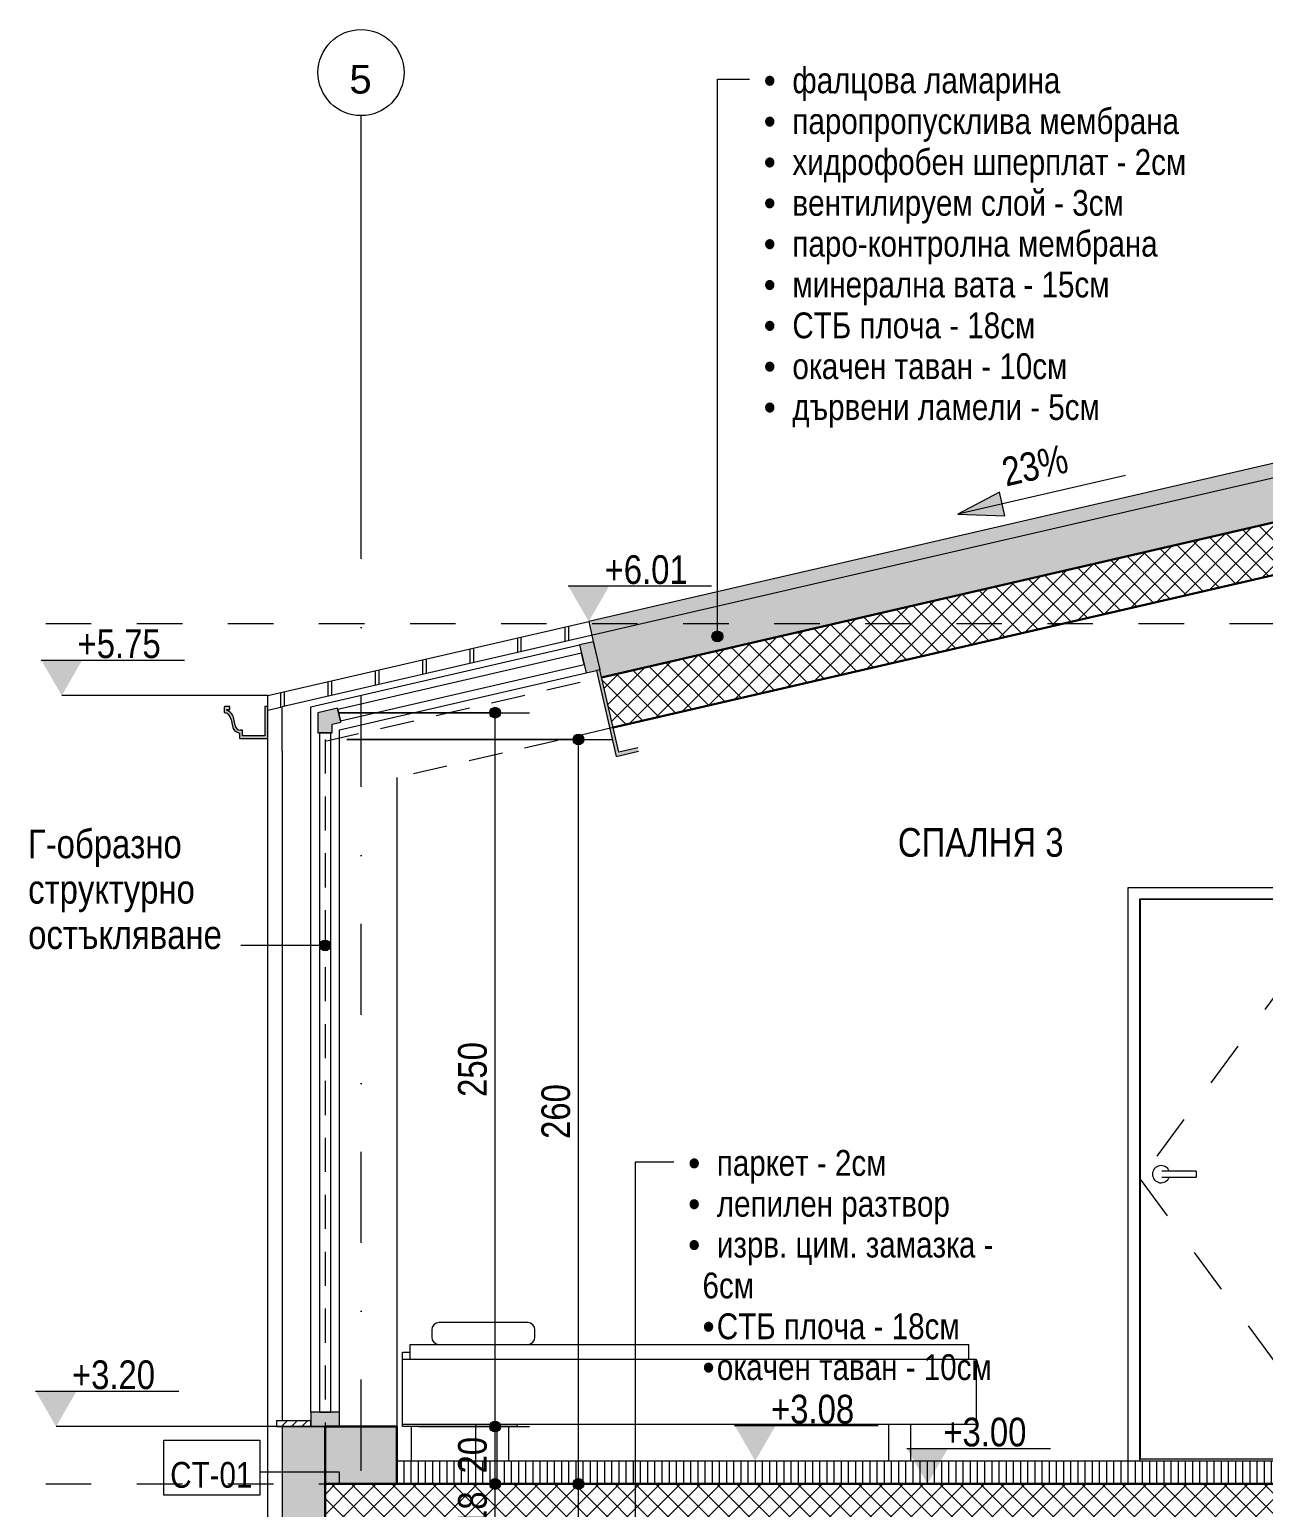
# Model space of a CAD drawing. Header units: centimetres. Extents: x -1987 to 51, y -192 to 807.
# Drawn here: x -1887 to -1457, y 292 to 807 of the extents above; entities that cross this region are included whole.
import ezdxf

# ---------------------------------------------------------------- set-up
doc = ezdxf.new("R2010")
doc.units = ezdxf.units.CM
for name, pattern in [('Dash', [31.75, 15.875, -15.875]), ('Dash dot', [79.375, 31.75, -23.8125, 0, -23.8125]), ('Overhead', [19.84375, 11.90625, -7.9375])]:
    doc.linetypes.add(name, pattern=pattern)
for name, color, linetype, lineweight in [('A-ANNO-DIMS', 7, 'Continuous', 9), ('A-ANNO-DIMS-50', 7, 'Continuous', 9), ('A-ANNO-NOTE', 7, 'Continuous', 9), ('A-AREA-IDEN', 7, 'Continuous', 9), ('A-DETL-GENF', 7, 'Continuous', 9), ('A-DOOR', 7, 'Continuous', 9), ('A-DOOR-FRAM', 7, 'Continuous', 15), ('A-FLOR-FNSH', 7, 'Continuous', 9), ('A-FLOR-LEVL', 7, 'Continuous', 9), ('A-FLOR-OVHD', 7, 'Overhead', 9), ('A-FLOR-PATT', 7, 'Continuous', 9), ('A-GLAZ-CURT', 7, 'Continuous', 9), ('A-GLAZ-CWMG', 7, 'Continuous', 9), ('A-ROOF', 7, 'Continuous', 9), ('A-ROOF-FNSH', 7, 'Continuous', 9), ('A-ROOF-OTLN', 7, 'Continuous', 9), ('A-ROOF-PATT', 7, 'Continuous', 9), ('A-WALL', 7, 'Continuous', 9), ('A-WALL-IDEN', 7, 'Continuous', 9), ('A-WALL-PATT', 7, 'Continuous', 9), ('G-ANNO-DIMS', 7, 'Continuous', 9), ('G-ANNO-TEXT', 7, 'Continuous', 9), ('I-FURN', 7, 'Continuous', 9), ('S-COLS', 7, 'Continuous', 9), ('S-GRID', 7, 'Continuous', 9), ('S-GRID-IDEN', 7, 'Continuous', 9)]:
    doc.layers.add(name, color=color, linetype=linetype, lineweight=lineweight)
doc.layers.add('A-DETL', color=7, linetype='Continuous', lineweight=9, true_color=0x008000)
doc.styles.add('Arial', font='arial.ttf', dxfattribs={"height": 10})
doc.styles.add('Arial Narrow', font='ARIALN.TTF', dxfattribs={"height": 10})
doc.styles.add('Arial Narrow_1', font='ARIALN.TTF', dxfattribs={"height": 10})
doc.styles.add('Arial Narrow_2', font='ARIALN.TTF', dxfattribs={"height": 10})
doc.styles.add('Arial Narrow_3', font='ARIALN.TTF', dxfattribs={"height": 9})
doc.dimstyles.new('TEC_DIM', dxfattribs={"dimscale": 30.48, "dimtxt": 10.23431, "dimasz": 0.492126, "dimexe": 0.393701, "dimexo": 0.246063, "dimgap": 0, "dimtad": 1, "dimdec": 0, "dimzin": 0, "dimdsep": 46, "dimtxsty": 'Arial Narrow', "dimblk1": 'DOTSMALL', "dimblk2": 'DOTSMALL', "dimsah": 1, "dimcen": 0.09, "dimazin": 0, "dimtfac": 1, "dimtdec": 4, "dimtix": 1, "dimtmove": 0, "dimatfit": 3, "dimfxl": 0, "dimtvp": 1, "dimtolj": 1, "dimtzin": 0, "dimarcsym": 0})
doc.dimstyles.new('TEC_DIM_1', dxfattribs={"dimscale": 30.48, "dimtxt": 10.23431, "dimasz": 0.492126, "dimexe": 0.393701, "dimexo": 0.246063, "dimgap": 0, "dimtad": 1, "dimdec": 0, "dimzin": 0, "dimdsep": 46, "dimtxsty": 'Arial Narrow_2', "dimblk1": 'DOTSMALL', "dimblk2": 'DOTSMALL', "dimsah": 1, "dimcen": 0.09, "dimazin": 0, "dimtfac": 1, "dimtdec": 4, "dimtix": 1, "dimtmove": 0, "dimatfit": 3, "dimfxl": 0, "dimtvp": 1, "dimtolj": 1, "dimtzin": 0, "dimarcsym": 0})
pattern_1 = [(45, (-985.806, 295.661), (-3.535534, 3.535534), []), (135, (-985.806, 295.661), (-3.535534, -3.535534), [])]

# ---------------------------------------------------------------- blocks, each defined once
blk = doc.blocks.new('TEC_DOOR-INT - 80x200-2358332-1-1')
at = {"layer": 'A-DOOR', "linetype": 'Dash'}
for p, q in [((-1428.34, 503.8), (-1499.94, 406.3)), ((-1499.94, 406.3), (-1441.51, 326.72)), ((-1439.97, 324.63), (-1428.34, 308.8))]:
    blk.add_line(p, q, dxfattribs=at)
at = {"layer": 'A-DOOR', "lineweight": 15}
for p, q in [((-1499.94, 503.8), (-1499.94, 308.8)), ((-1428.34, 503.8), (-1499.94, 503.8)), ((-1428.34, 349.77), (-1428.34, 503.8)), ((-1428.34, 308.8), (-1428.34, 347.76)), ((-1499.94, 308.8), (-1445.98, 308.8)), ((-1443.91, 308.8), (-1428.34, 308.8))]:
    blk.add_line(p, q, dxfattribs=at)
at = {"layer": 'A-DOOR'}
for p, q in [((-1480.44, 409), (-1490.94, 409)), ((-1480.44, 409), (-1480.44, 408)), ((-1480.44, 408), (-1480.44, 407)), ((-1490.94, 407), (-1480.44, 407))]:
    blk.add_line(p, q, dxfattribs=at)
at = {"layer": 'A-DOOR', "flags": 128}
for points in [[(-1490.94, 409), (-1491, 409), (-1491.06, 409), (-1491.12, 409), (-1491.18, 409), (-1491.24, 409), (-1491.3, 409), (-1491.36, 409), (-1491.42, 409), (-1491.47, 409), (-1491.53, 409), (-1491.58, 409), (-1491.64, 409), (-1491.69, 409), (-1491.74, 409), (-1491.79, 409), (-1491.84, 409), (-1491.89, 409), (-1491.93, 409), (-1491.98, 409), (-1492.02, 409), (-1492.06, 409), (-1492.1, 409), (-1492.14, 409), (-1492.17, 409), (-1492.21, 409), (-1492.24, 409), (-1492.27, 409), (-1492.29, 409), (-1492.32, 409), (-1492.34, 409), (-1492.36, 409), (-1492.38, 409), (-1492.4, 409), (-1492.41, 409), (-1492.42, 409), (-1492.43, 409), (-1492.44, 409), (-1492.44, 409), (-1492.44, 409)], [(-1492.44, 407), (-1492.44, 407), (-1492.44, 407), (-1492.43, 407), (-1492.42, 407), (-1492.41, 407), (-1492.4, 407), (-1492.39, 407), (-1492.37, 407), (-1492.35, 407), (-1492.33, 407), (-1492.3, 407), (-1492.27, 407), (-1492.25, 407), (-1492.21, 407), (-1492.18, 407), (-1492.15, 407), (-1492.11, 407), (-1492.07, 407), (-1492.03, 407), (-1491.99, 407), (-1491.94, 407), (-1491.9, 407), (-1491.85, 407), (-1491.8, 407), (-1491.75, 407), (-1491.7, 407), (-1491.65, 407), (-1491.6, 407), (-1491.54, 407), (-1491.49, 407), (-1491.43, 407), (-1491.37, 407), (-1491.32, 407), (-1491.26, 407), (-1491.2, 407), (-1491.14, 407), (-1491.08, 407), (-1491.02, 407), (-1490.96, 407), (-1490.94, 407)]]:
    blk.add_lwpolyline(points, dxfattribs=at)
at = {"layer": 'A-DOOR'}
for start, end in [(19.6343, 180), (180, 340.4367)]:
    blk.add_arc((-1492.69, 408), 3, start, end, dxfattribs=at)
at = {"layer": 'A-DOOR-FRAM'}
for p, q in [((-1504.14, 308), (-1504.14, 508)), ((-1504.14, 508), (-1424.14, 508)), ((-1424.14, 508), (-1424.14, 350.01)), ((-1500.14, 308), (-1500.14, 504)), ((-1500.14, 504), (-1428.14, 504)), ((-1428.14, 504), (-1428.14, 349.78)), ((-1428.14, 347.78), (-1428.14, 308)), ((-1424.14, 348.01), (-1424.14, 308))]:
    blk.add_line(p, q, dxfattribs=at)
blk = doc.blocks.new('System Panel - Glazed-2432470-1-1')
at = {"layer": 'A-GLAZ-CURT'}
for p, q in [((-1782.15, 561.92), (-1786.15, 561.92)), ((-1786.15, 561.92), (-1786.15, 325)), ((-1782.15, 325), (-1782.15, 561.92)), ((-1786.15, 325), (-1782.15, 325))]:
    blk.add_line(p, q, dxfattribs=at)
blk = doc.blocks.new('System Panel - Glazed-2432445-1-1')
at = {"layer": 'A-GLAZ-CURT'}
for p, q in [((-1694.75, 589.61), (-1779.72, 569.99)), ((-1693.85, 585.71), (-1694.75, 589.61)), ((-1778.82, 566.09), (-1693.85, 585.71)), ((-1779.72, 569.99), (-1778.82, 566.09))]:
    blk.add_line(p, q, dxfattribs=at)
blk = doc.blocks.new('L Corner Mullion - L Mullion 1-2432467-1-1')
at = {"layer": 'A-GLAZ-CWMG', "true_color": 0xc0c0c0}
blk.add_hatch(color=9, dxfattribs=at).paths.add_polyline_path([(-1781.65, 561.92), (-1781.65, 564.93), (-1778.71, 565.61), (-1779.84, 570.48), (-1786.65, 568.91), (-1786.65, 561.92)])
at = {"layer": 'A-GLAZ-CWMG', "lineweight": 15}
for p, q in [((-1779.84, 570.48), (-1786.65, 568.91)), ((-1786.65, 568.91), (-1786.65, 561.92)), ((-1778.71, 565.61), (-1779.84, 570.48)), ((-1786.65, 561.92), (-1781.65, 561.92)), ((-1781.65, 564.93), (-1778.71, 565.61)), ((-1781.65, 561.92), (-1781.65, 564.93))]:
    blk.add_line(p, q, dxfattribs=at)
blk = doc.blocks.new('Rectangular Mullion - TEC_DOGRAMA_TERASI_EX-2432438-1-1')
at = {"layer": 'A-GLAZ-CWMG', "true_color": 0xc0c0c0}
blk.add_hatch(color=9, dxfattribs=at).paths.add_polyline_path([(-1693.17, 582.79), (-1688.3, 583.91), (-1690.55, 593.66), (-1695.42, 592.53), (-1693.37, 583.62)])
at = {"layer": 'A-GLAZ-CWMG', "lineweight": 15}
for p, q in [((-1690.55, 593.66), (-1695.42, 592.53)), ((-1688.3, 583.91), (-1690.55, 593.66)), ((-1695.42, 592.53), (-1693.17, 582.79)), ((-1693.17, 582.79), (-1689.58, 583.62))]:
    blk.add_line(p, q, dxfattribs=at)
blk = doc.blocks.new('Rectangular Mullion - TEC_DOGRAMA_TERASI_EX-2432466-1-1')
at = {"layer": 'A-GLAZ-CWMG'}
for p, q in [((-1789.15, 570.9), (-1695.42, 592.53)), ((-1779.15, 562.94), (-1693.17, 582.79))]:
    blk.add_line(p, q, dxfattribs=at)
blk = doc.blocks.new('Rectangular Mullion - TEC_DOGRAMA_TERASI_EX-2432441-1-1')
at = {"layer": 'A-GLAZ-CWMG', "true_color": 0xc0c0c0}
blk.add_hatch(color=9, dxfattribs=at).paths.add_polyline_path([(-1779.15, 320), (-1779.15, 325), (-1789.15, 325), (-1789.15, 320)])
at = {"layer": 'A-GLAZ-CWMG', "lineweight": 15}
for p, q in [((-1789.15, 325), (-1789.15, 320)), ((-1779.15, 325), (-1789.15, 325)), ((-1779.15, 320), (-1779.15, 325)), ((-1789.15, 320), (-1779.15, 320))]:
    blk.add_line(p, q, dxfattribs=at)
blk = doc.blocks.new('Rectangular Mullion - TEC_DOGRAMA_TERASI_EX-2432469-1-1')
at = {"layer": 'A-GLAZ-CWMG'}
for p, q in [((-1789.15, 325), (-1789.15, 570.9)), ((-1779.15, 325), (-1779.15, 562.94))]:
    blk.add_line(p, q, dxfattribs=at)
blk = doc.blocks.new('ЛЕГЛО - ЕДИНИЧНО - 120x200cm-2341009-1-1')
at = {"layer": 'I-FURN', "color": 253, "true_color": 0xaaaaaa}
for p, q in [((-1713.52, 356.26), (-1744.44, 356.26)), ((-1746.98, 353.72), (-1746.98, 351.18)), ((-1710.98, 351.18), (-1710.98, 353.72)), ((-1757.14, 346), (-1754.6, 346)), ((-1757.14, 343.56), (-1757.14, 346)), ((-1754.6, 348.64), (-1754.6, 343.56)), ((-1754.6, 348.64), (-1752.06, 348.64)), ((-1752.06, 348.64), (-1562.22, 348.64)), ((-1562.22, 348.64), (-1559.68, 348.64)), ((-1559.68, 343.56), (-1559.68, 348.64)), ((-1757.14, 343.56), (-1557.14, 343.56)), ((-1757.14, 320.7), (-1757.14, 343.56)), ((-1557.14, 343.56), (-1557.14, 320.7)), ((-1757.14, 320), (-1757.14, 320.7)), ((-1557.14, 320.7), (-1757.14, 320.7)), ((-1731.74, 320), (-1757.14, 320)), ((-1754.14, 320), (-1754.14, 308)), ((-1731.74, 320.7), (-1731.74, 309.47)), ((-1724.12, 309.47), (-1724.12, 320.7)), ((-1717.14, 320), (-1724.12, 320)), ((-1720.14, 308), (-1720.14, 320)), ((-1717.14, 320.7), (-1717.14, 320)), ((-1587.62, 309.47), (-1587.62, 320.7)), ((-1580, 309.47), (-1580, 320.7)), ((-1731.74, 309.47), (-1731.74, 308)), ((-1724.12, 308), (-1724.12, 309.47)), ((-1587.62, 308), (-1587.62, 309.47)), ((-1580, 308), (-1580, 309.47))]:
    blk.add_line(p, q, dxfattribs=at)
for centre, start, end in [((-1744.44, 353.72), 90, 180), ((-1713.52, 353.72), 0, 90), ((-1744.44, 351.18), 180, 270), ((-1713.52, 351.18), 270, 0)]:
    blk.add_arc(centre, 2.54, start, end, dxfattribs=at)
blk = doc.blocks.new('Grid - TEC_GRID_CIRCLE-145857-1-1')
at = {"layer": 'S-GRID-IDEN'}
blk.add_circle((-696.64, 792.09), 15, dxfattribs=at)
blk = doc.blocks.new('Spot Elevations - ELEVATION_PROJECT-150941-1-1')
at = {"layer": 'A-ANNO-NOTE'}
blk.add_hatch(color=256, dxfattribs=at).paths.add_polyline_path([(-1581.3, 312.39), (-1566.99, 312.39), (-1574.14, 300)])
blk.add_line((-1581.3, 312.39), (-1531.3, 312.39), dxfattribs=at)
blk = doc.blocks.new('DIMBLOCK5-1-1')
at = {"layer": 'A-ANNO-DIMS-50', "transparency": 16777216}
h = blk.add_hatch(color=256, dxfattribs=at)
edge = h.paths.add_edge_path()
edge.add_arc((-1724.88, 300), 1.88, 0, 360)
h = blk.add_hatch(color=256, dxfattribs=at)
edge = h.paths.add_edge_path()
edge.add_arc((-1724.88, 282), 1.88, 0, 360)
for p, q in [((-1720.03, 300), (-1736.88, 300)), ((-1724.88, 282), (-1724.88, 300)), ((-1724.88, 300), (-1720.03, 300)), ((-1720.03, 282), (-1736.88, 282)), ((-1724.88, 282), (-1720.03, 282))]:
    blk.add_line(p, q, dxfattribs=at)
for centre in [(-1724.88, 300), (-1724.88, 282)]:
    blk.add_circle(centre, 1.88, dxfattribs=at)
at = {"layer": 'A-ANNO-DIMS-50', "color": 0, "transparency": 16777216, "insert": (-1737.8, 284.66), "char_height": 10, "width": 15.2053, "attachment_point": 1, "rotation": 90, "line_spacing_factor": 0.974696, "style": 'Arial Narrow'}
blk.add_mtext('18', dxfattribs=at)
blk = doc.blocks.new('_DotSmall')
at = {"color": 0, "linetype": 'ByBlock', "const_width": 0.5}
blk.add_lwpolyline([(-0.0625, 0, 1), (0.0625, 0, 1)], format="xyb", close=True, dxfattribs=at)
blk = doc.blocks.new('DIMBLOCK6-1-1')
at = {"layer": 'A-ANNO-DIMS-50', "transparency": 16777216}
h = blk.add_hatch(color=256, dxfattribs=at)
edge = h.paths.add_edge_path()
edge.add_arc((-1724.88, 320), 1.88, 0, 360)
h = blk.add_hatch(color=256, dxfattribs=at)
edge = h.paths.add_edge_path()
edge.add_arc((-1724.88, 300), 1.88, 0, 360)
for p, q in [((-1751.64, 320), (-1712.88, 320)), ((-1724.88, 320), (-1751.64, 320)), ((-1724.88, 300), (-1724.88, 320)), ((-1720.03, 300), (-1736.88, 300)), ((-1724.88, 300), (-1720.03, 300))]:
    blk.add_line(p, q, dxfattribs=at)
for centre in [(-1724.88, 320), (-1724.88, 300)]:
    blk.add_circle(centre, 1.88, dxfattribs=at)
at = {"layer": 'A-ANNO-DIMS-50', "color": 0, "transparency": 16777216, "insert": (-1737.8, 303.66), "char_height": 10, "width": 15.2053, "attachment_point": 1, "rotation": 90, "line_spacing_factor": 0.974696, "style": 'Arial Narrow'}
blk.add_mtext('20', dxfattribs=at)
blk = doc.blocks.new('DIMBLOCK7-1-1')
at = {"layer": 'A-ANNO-DIMS-50', "transparency": 16777216}
h = blk.add_hatch(color=256, dxfattribs=at)
edge = h.paths.add_edge_path()
edge.add_arc((-1724.88, 568.91), 1.88, 0, 360)
h = blk.add_hatch(color=256, dxfattribs=at)
edge = h.paths.add_edge_path()
edge.add_arc((-1724.88, 320), 1.88, 0, 360)
for p, q in [((-1779.15, 568.91), (-1712.88, 568.91)), ((-1724.88, 568.91), (-1779.15, 568.91)), ((-1724.88, 320), (-1724.88, 568.91)), ((-1751.64, 320), (-1712.88, 320)), ((-1724.88, 320), (-1751.64, 320))]:
    blk.add_line(p, q, dxfattribs=at)
for centre in [(-1724.88, 568.91), (-1724.88, 320)]:
    blk.add_circle(centre, 1.88, dxfattribs=at)
at = {"layer": 'A-ANNO-DIMS-50', "color": 0, "transparency": 16777216, "insert": (-1737.8, 434.95), "char_height": 10, "width": 22.8079, "attachment_point": 1, "rotation": 90, "line_spacing_factor": 0.974696, "style": 'Arial Narrow_2'}
blk.add_mtext('\u200e250', dxfattribs=at)
blk = doc.blocks.new('DIMBLOCK9-1-1')
at = {"layer": 'A-ANNO-DIMS-50', "transparency": 16777216}
h = blk.add_hatch(color=256, dxfattribs=at)
edge = h.paths.add_edge_path()
edge.add_arc((-1695.83, 300), 1.88, 0, 360)
h = blk.add_hatch(color=256, dxfattribs=at)
edge = h.paths.add_edge_path()
edge.add_arc((-1695.83, 0), 1.87, 0, 360)
for p, q in [((-1690.98, 300), (-1707.83, 300)), ((-1695.83, 0), (-1695.83, 300)), ((-1695.83, 300), (-1690.98, 300)), ((-1690.98, 0), (-1707.83, 0)), ((-1695.83, 0), (-1690.98, 0))]:
    blk.add_line(p, q, dxfattribs=at)
for centre, radius in [((-1695.83, 300), 1.88), ((-1695.83, 0), 1.87)]:
    blk.add_circle(centre, radius, dxfattribs=at)
at = {"layer": 'A-ANNO-DIMS-50', "color": 0, "transparency": 16777216, "insert": (-1708.75, 140.5), "char_height": 10, "width": 22.8079, "attachment_point": 1, "rotation": 90, "line_spacing_factor": 0.974696, "style": 'Arial Narrow'}
blk.add_mtext('300', dxfattribs=at)
blk = doc.blocks.new('DIMBLOCK10-1-1')
at = {"layer": 'A-ANNO-DIMS-50', "transparency": 16777216}
h = blk.add_hatch(color=256, dxfattribs=at)
edge = h.paths.add_edge_path()
edge.add_arc((-1695.83, 559.58), 1.88, 0, 360)
h = blk.add_hatch(color=256, dxfattribs=at)
edge = h.paths.add_edge_path()
edge.add_arc((-1695.83, 300), 1.88, 0, 360)
for p, q in [((-1776.64, 559.58), (-1683.83, 559.58)), ((-1695.83, 559.58), (-1776.64, 559.58)), ((-1695.83, 300), (-1695.83, 559.58)), ((-1690.98, 300), (-1707.83, 300)), ((-1695.83, 300), (-1690.98, 300))]:
    blk.add_line(p, q, dxfattribs=at)
for centre in [(-1695.83, 559.58), (-1695.83, 300)]:
    blk.add_circle(centre, 1.88, dxfattribs=at)
at = {"layer": 'A-ANNO-DIMS-50', "color": 0, "transparency": 16777216, "insert": (-1708.75, 420.29), "char_height": 10, "width": 22.8079, "attachment_point": 1, "rotation": 90, "line_spacing_factor": 0.974696, "style": 'Arial Narrow'}
blk.add_mtext('260', dxfattribs=at)

msp = doc.modelspace()

# ---------------------------------------------------------------- hatches: boundary and pattern name
at = {"layer": 'A-DETL-GENF', "true_color": 0xffff80}
msp.add_hatch(color=51, dxfattribs=at).paths.add_polyline_path([(-1682.66, 553.66), (-1674.86, 555.46), (-1675.14, 556.68), (-1681.72, 555.16), (-1688.36, 583.9), (-1689.58, 583.62), (-1683.88, 558.94)])
at = {"layer": 'A-FLOR-PATT', "true_color": 0x787878}
h = msp.add_hatch(dxfattribs=at)
h.set_pattern_fill('FP1_6', color=8, style=0, pattern_type=2)
h.set_pattern_definition([(270, (-964.143, 308), (2.5, 2e-16), [])])
h.paths.add_polyline_path([(-1339.14, 300), (-944.14, 300), (-944.14, 308), (-1339.14, 308)])
h.paths.add_polyline_path([(-1736.24, 300), (-1364.14, 300), (-1364.14, 308), (-1759.14, 308), (-1759.14, 300)])
at = {"layer": 'A-FLOR-PATT'}
h = msp.add_hatch(dxfattribs=at)
h.set_pattern_fill('FP1_11', color=256, style=0, pattern_type=2)
h.set_pattern_definition(pattern_1)
h.paths.add_polyline_path([(-1086.87, 282), (-224.14, 282), (-224.14, 300), (-1784.14, 300), (-1784.14, 282), (-1090.79, 282)])
at = {"layer": 'A-ROOF-PATT', "true_color": 0xc0c0c0}
msp.add_hatch(color=9, dxfattribs=at).paths.add_polyline_path([(-1691.11, 595.84), (-1374.14, 669.02), (-1374.14, 674.15), (-1692.24, 600.71)])
at = {"layer": 'A-ROOF-PATT', "true_color": 0xffff80}
msp.add_hatch(color=51, dxfattribs=at).paths.add_polyline_path([(-1687.74, 581.23), (-1364.14, 655.93), (-1364.14, 671.33), (-1691.11, 595.84), (-1688.29, 583.62)])
at = {"layer": 'A-ROOF-PATT'}
h = msp.add_hatch(dxfattribs=at)
h.set_pattern_fill('FP1_11', color=256, style=0, pattern_type=2)
h.set_pattern_definition(pattern_1)
h.paths.add_polyline_path([(-1683.69, 563.69), (-1364.14, 637.46), (-1364.14, 655.93), (-1687.74, 581.23), (-1684.27, 566.21)])
at = {"layer": 'A-ROOF-PATT', "true_color": 0x8b8b8b}
h = msp.add_hatch(dxfattribs=at)
h.set_pattern_fill('FP1_3', color=252, style=0, pattern_type=2)
h.set_pattern_definition([(0, (16.51, 600), (16.51, 30.709), [0.8382, -15.672]), (90, (0, 600), (-16.51, 30.709), [30.709, 0]), (90, (1.27, 600), (-16.51, 30.709), [30.709, 0])])
h.paths.add_polyline_path([(-1804.14, 569.75), (-1691.11, 595.84), (-1692.24, 600.71), (-1804.14, 574.88)])
at = {"layer": 'A-ROOF-PATT', "lineweight": 5, "true_color": 0xc0c0c0}
msp.add_hatch(color=9, dxfattribs=at).paths.add_polyline_path([(-1813.78, 559.88), (-1804.14, 559.88), (-1804.14, 571.07), (-1805.14, 571.07), (-1805.14, 560.88), (-1812.98, 560.88), (-1812.98, 562.86), (-1814.18, 562.91), (-1814.58, 563.06), (-1814.92, 563.3), (-1815.2, 563.62), (-1815.39, 564), (-1816.18, 567.53), (-1816.54, 568.25), (-1817.04, 568.87), (-1817.66, 569.38), (-1818.38, 569.74), (-1818.38, 570.07), (-1817.43, 570.07), (-1817.43, 571.07), (-1819.19, 571.06), (-1819.38, 570.81), (-1819.38, 569.12), (-1819.18, 568.92), (-1818.53, 568.71), (-1817.95, 568.35), (-1817.47, 567.85), (-1817.14, 567.24), (-1816.97, 566.58), (-1816.3, 563.58), (-1815.97, 562.98), (-1815.5, 562.48), (-1814.91, 562.11), (-1814.05, 561.78), (-1813.98, 561.64), (-1813.98, 560.08)])
at = {"layer": 'A-WALL-PATT', "true_color": 0x787878}
h = msp.add_hatch(dxfattribs=at)
h.set_pattern_fill('FP1_10', color=8, style=0, pattern_type=2)
h.set_pattern_definition([(45, (-985.806, 295.661), (-1.767767, 1.767767), [])])
h.paths.add_polyline_path([(-1798.83, 320), (-1789.14, 320), (-1789.14, 322), (-1801.14, 322), (-1801.14, 320)])
at = {"layer": 'A-WALL-PATT', "lineweight": 5, "true_color": 0xffff80}
msp.add_hatch(color=51, dxfattribs=at).paths.add_polyline_path([(-1798.83, 300), (-1784.14, 300), (-1784.14, 320), (-1799.14, 320), (-1799.14, 300)])
at = {"layer": 'A-WALL-PATT', "true_color": 0x808080}
msp.add_hatch(color=8, dxfattribs=at).paths.add_polyline_path([(-1759.14, 300), (-1759.14, 320), (-1784.14, 320), (-1784.14, 300), (-1767.53, 300)])
at = {"layer": 'A-WALL-PATT', "lineweight": 5, "true_color": 0xffff80}
h = msp.add_hatch(color=51, dxfattribs=at)
h.paths.add_polyline_path([(-1799.14, 0), (-1784.14, 0), (-1784.14, 8), (-1799.14, 8)])
h.paths.add_polyline_path([(-1798.83, 260), (-1784.14, 260), (-1784.14, 300), (-1799.14, 300), (-1799.14, 260)])
at = {"layer": 'G-ANNO-DIMS'}
msp.add_hatch(color=256, dxfattribs=at).paths.add_polyline_path([(-1563.55, 638.12), (-1547.12, 637.55), (-1549.04, 645.84)])
at = {"layer": 'G-ANNO-TEXT'}
h = msp.add_hatch(color=256, dxfattribs=at)
edge = h.paths.add_edge_path()
edge.add_arc((-1647.39, 595.5), 1.88, 0, 360)
h = msp.add_hatch(color=256, dxfattribs=at)
edge = h.paths.add_edge_path()
edge.add_arc((-1784.16, 487.76), 1.88, 0, 360)

# ---------------------------------------------------------------- linework, layer by layer
at = {"layer": 'A-DETL', "color": 7, "lineweight": 5}
for p, q in [((-1688.36, 583.9), (-1689.58, 583.62)), ((-1689.58, 583.62), (-1682.66, 553.66)), ((-1681.72, 555.16), (-1688.36, 583.9)), ((-1675.14, 556.68), (-1681.72, 555.16)), ((-1682.66, 553.66), (-1674.86, 555.46))]:
    msp.add_line(p, q, dxfattribs=at)
at = {"layer": 'A-FLOR-FNSH'}
msp.add_line((-1400.9, 308), (-1759.14, 308), dxfattribs=at)
at = {"layer": 'A-FLOR-FNSH', "lineweight": 30}
msp.add_line((-241.14, 300), (-1784.14, 300), dxfattribs=at)
at = {"layer": 'A-FLOR-LEVL', "linetype": 'Dash'}
for p, q in [((-1881.56, 600), (-17.46, 600)), ((-1881.56, 300), (-42.9, 300))]:
    msp.add_line(p, q, dxfattribs=at)
at = {"layer": 'A-FLOR-OVHD'}
for p, q in [((-1784.14, 558.97), (-1688.96, 580.94)), ((-1683.69, 563.69), (-1759.14, 546.27)), ((-1784.14, 559.58), (-1784.14, 320))]:
    msp.add_line(p, q, dxfattribs=at)
at = {"layer": 'A-ROOF'}
for p, q in [((-1374.14, 669.02), (-1799.14, 570.9)), ((-1804.14, 574.88), (-1692.24, 600.71)), ((-1691.11, 595.84), (-1688.36, 583.9)), ((-1804.14, 571.07), (-1804.14, 574.88)), ((-1799.14, 555.51), (-1799.14, 570.9))]:
    msp.add_line(p, q, dxfattribs=at)
at = {"layer": 'A-ROOF', "lineweight": 30}
for p, q in [((-1364.14, 655.93), (-1687.74, 581.23)), ((-1683.69, 563.69), (-1364.14, 637.46))]:
    msp.add_line(p, q, dxfattribs=at)
at = {"layer": 'A-ROOF-FNSH'}
for p, q in [((-1374.14, 674.15), (-1692.24, 600.71)), ((-1692.24, 600.71), (-1691.11, 595.84))]:
    msp.add_line(p, q, dxfattribs=at)
at = {"layer": 'A-ROOF-OTLN'}
for p, q in [((-1819.38, 570.81), (-1819.38, 569.12)), ((-1817.43, 571.07), (-1819.12, 571.07)), ((-1818.38, 569.74), (-1818.38, 570.07)), ((-1818.38, 570.07), (-1817.43, 570.07)), ((-1817.43, 570.07), (-1817.43, 571.07)), ((-1804.14, 571.07), (-1805.14, 571.07)), ((-1805.14, 571.07), (-1805.14, 560.88)), ((-1804.14, 559.88), (-1804.14, 571.07)), ((-1816.97, 566.58), (-1816.47, 564.25)), ((-1815.49, 564.41), (-1815.98, 566.75)), ((-1812.98, 562.86), (-1813.76, 562.86)), ((-1812.98, 560.88), (-1812.98, 562.86)), ((-1813.98, 561.64), (-1813.98, 560.08)), ((-1813.78, 559.88), (-1804.14, 559.88)), ((-1805.14, 560.88), (-1812.98, 560.88))]:
    msp.add_line(p, q, dxfattribs=at)
for centre, radius, start, end in [((-1819.12, 570.81), 0.261, 90, 180), ((-1819.18, 569.12), 0.2, 180, 270), ((-1819.68, 566.24), 2.73, 7.1905, 79.5363), ((-1819.68, 566.24), 3.73, 7.8832, 69.6777), ((-1813.76, 564.59), 2.73, 187.1905, 259.5363), ((-1813.76, 564.59), 1.73, 185.9625, 270), ((-1814.31, 561.57), 0.333, 11.9466, 81.2589), ((-1813.78, 560.08), 0.2, 180, 270)]:
    msp.add_arc(centre, radius, start, end, dxfattribs=at)
at = {"layer": 'A-WALL'}
for p, q in [((-1804.14, 569.75), (-1799.14, 570.9)), ((-1804.14, -30), (-1804.14, 559.88)), ((-1799.14, 555.51), (-1799.14, 322)), ((-1504.14, 508), (-1424.14, 508)), ((-1504.14, 308), (-1504.14, 508)), ((-1789.14, 322), (-1801.14, 322)), ((-1801.14, 322), (-1801.14, 320)), ((-1801.14, 320), (-1789.14, 320)), ((-1784.14, 320), (-1799.14, 320)), ((-1799.14, 320), (-1799.14, 10)), ((-1789.14, 320), (-1789.14, 322))]:
    msp.add_line(p, q, dxfattribs=at)
at = {"layer": 'A-WALL', "lineweight": 30}
for p, q in [((-1784.14, 260), (-1784.14, 320)), ((-1759.14, 320), (-1784.14, 320)), ((-1759.14, 300), (-1759.14, 320))]:
    msp.add_line(p, q, dxfattribs=at)
at = {"layer": 'A-WALL-IDEN'}
for p, q in [((-1779.14, 304.16), (-1806.94, 304.16)), ((-1779.14, 300), (-1779.14, 304.16))]:
    msp.add_line(p, q, dxfattribs=at)
at = {"layer": 'A-WALL-IDEN', "flags": 128}
msp.add_lwpolyline([(-1840.39, 315.3), (-1806.94, 315.3), (-1806.94, 296.1), (-1840.39, 296.1)], close=True, dxfattribs=at)
at = {"layer": 'G-ANNO-DIMS'}
for p, q in [((-1505.08, 651.62), (-1563.55, 638.12)), ((-1549.04, 645.84), (-1563.55, 638.12)), ((-1547.12, 637.55), (-1549.04, 645.84)), ((-1563.55, 638.12), (-1547.12, 637.55)), ((-1854.21, 574.88), (-1875.98, 574.88)), ((-1804.14, 574.88), (-1854.21, 574.88)), ((-1860.94, 320), (-1877.96, 320)), ((-1795.12, 320), (-1860.94, 320))]:
    msp.add_line(p, q, dxfattribs=at)
at = {"layer": 'G-ANNO-TEXT'}
for p, q in [((-1647.39, 789.74), (-1636.23, 789.74)), ((-1647.39, 595.5), (-1647.39, 789.74)), ((-1811.56, 487.76), (-1813.57, 487.76)), ((-1784.16, 487.76), (-1811.56, 487.76)), ((-1675.96, 412.27), (-1662.58, 412.27)), ((-1675.96, 285.65), (-1675.96, 412.27))]:
    msp.add_line(p, q, dxfattribs=at)
for centre in [(-1647.39, 595.5), (-1784.16, 487.76)]:
    msp.add_circle(centre, 1.88, dxfattribs=at)
at = {"layer": 'S-COLS'}
msp.add_line((-1759.14, 546.27), (-1759.14, 320), dxfattribs=at)
at = {"layer": 'S-GRID', "color": 1, "lineweight": 18, "true_color": 0xff0000}
msp.add_line((-1771.64, 652.09), (-1771.64, 777.09), dxfattribs=at)
at = {"layer": 'S-GRID', "color": 1, "linetype": 'Dash dot', "lineweight": 18, "true_color": 0xff0000}
msp.add_line((-1771.64, -92.75), (-1771.64, 652.09), dxfattribs=at)

# ---------------------------------------------------------------- block references
at = {"layer": 'A-ANNO-NOTE'}
msp.add_blockref('Spot Elevations - ELEVATION_PROJECT-150941-1-1', (0, 0), dxfattribs=at)
at = {"layer": 'A-DOOR'}
msp.add_blockref('TEC_DOOR-INT - 80x200-2358332-1-1', (0, 0), dxfattribs=at)
at = {"layer": 'A-GLAZ-CURT'}
for name in ['System Panel - Glazed-2432445-1-1', 'System Panel - Glazed-2432470-1-1']:
    msp.add_blockref(name, (0, 0), dxfattribs=at)
at = {"layer": 'A-GLAZ-CWMG'}
for name in ['Rectangular Mullion - TEC_DOGRAMA_TERASI_EX-2432438-1-1', 'Rectangular Mullion - TEC_DOGRAMA_TERASI_EX-2432466-1-1', 'Rectangular Mullion - TEC_DOGRAMA_TERASI_EX-2432469-1-1', 'L Corner Mullion - L Mullion 1-2432467-1-1', 'Rectangular Mullion - TEC_DOGRAMA_TERASI_EX-2432441-1-1']:
    msp.add_blockref(name, (0, 0), dxfattribs=at)
at = {"layer": 'G-ANNO-DIMS'}
for p in [(-118.1, 300.71), (-301.84, 274.88), (-303.82, 20), (-60.07, 8)]:
    msp.add_blockref('Spot Elevations - ELEVATION_PROJECT-150941-1-1', p, dxfattribs=at)
at = {"layer": 'I-FURN', "color": 253, "true_color": 0xaaaaaa}
msp.add_blockref('ЛЕГЛО - ЕДИНИЧНО - 120x200cm-2341009-1-1', (0, 0), dxfattribs=at)
at = {"layer": 'S-GRID-IDEN'}
msp.add_blockref('Grid - TEC_GRID_CIRCLE-145857-1-1', (-1075, 0), dxfattribs=at)

# ---------------------------------------------------------------- texts
at = {"layer": 'A-AREA-IDEN', "insert": (-1555.58, 518.55), "char_height": 10, "width": 58.9, "attachment_point": 8, "line_spacing_factor": 0.949189, "style": 'Arial Narrow_1'}
msp.add_mtext('\\pt63.5,127,190.5,254,317.5,381,444.5,508,571.5,635,698.5,762,825.5,889,952.5,1016,1079.5,1143,1206.5,1270,1333.5,1397,1460.5,1524,1587.5,1651,1714.5,1778,1841.5,1905,1968.5,2032;{\\fArial Narrow|b0|i0|c204|p34;СПАЛНЯ }3', dxfattribs=at)
at = {"layer": 'A-WALL-IDEN', "insert": (-1823.84, 303.1), "char_height": 9, "width": 28.45, "attachment_point": 5, "line_spacing_factor": 0.949189, "style": 'Arial Narrow_3'}
msp.add_mtext('\\pt25.00002,50.00004,74.99997,99.99999,125.00001,150.00003,174.99996,199.99998,225,250.00002,275.00004,299.99997,324.99999,350.00001,375.00003,399.99996,424.99998,450,475.00002,500.00004,524.99997,549.99999,575.00001,600.00003,624.99996,649.99998,675,700.00002,725.00004,749.99997,774.99999,800.00001;{\\fArial Narrow|b0|i0|c204|p34;СТ}-01', dxfattribs=at)
at = {"layer": 'G-ANNO-DIMS', "insert": (-1548.99, 657.48), "char_height": 10, "width": 27.5081, "attachment_point": 1, "rotation": 13, "line_spacing_factor": 0.974696, "style": 'Arial Narrow'}
msp.add_mtext('23%', dxfattribs=at)
at = {"layer": 'G-ANNO-DIMS', "char_height": 10, "width": 34.7536, "attachment_point": 1, "line_spacing_factor": 0.974696, "style": 'Arial Narrow'}
for s, insert in [('+6.01', (-1686.72, 623.8)), ('+5.75', (-1870.47, 597.96)), ('+3.20', (-1872.44, 343.08)), ('+3.08', (-1628.69, 331.09)), ('+3.00', (-1568.62, 323.09))]:
    msp.add_mtext(s, dxfattribs=dict(at, insert=insert))
at = {"layer": 'G-ANNO-TEXT', "attachment_point": 1, "line_spacing_factor": 0.949189}
for s, insert, char_height, width, style in [('\\pi-5.00004,l5.00004,t9.99999,15.00003,19.99998,25.00002,29.99997,35.00001,39.99996,45,50.00004,54.99999,60.00003,64.99998,70.00002,74.99997,80.00001,84.99996,90,95.00004,99.99999,105.00003,109.99998,115.00002,119.99997,125.00001,129.99996,135,140.00004,144.99999,150.00003,154.99998,160.00002;{\\fSymbol|b0|i0|c2|p18;·^I\\fArial Narrow|b0|i0|c204|p34;фалцова ламарина\\P\\fSymbol|b0|i0|c2|p18;·^I\\fArial Narrow|b0|i0|c204|p34;паропропусклива мембрана\\P\\fSymbol|b0|i0|c2|p18;·^I\\fArial Narrow|b0|i0|c204|p34;хидрофобен шперплат }- 2{\\fArial Narrow|b0|i0|c204|p34;см\\P\\fSymbol|b0|i0|c2|p18;·^I\\fArial Narrow|b0|i0|c204|p34;вентилируем слой }- 3{\\fArial Narrow|b0|i0|c204|p34;см\\P\\fSymbol|b0|i0|c2|p18;·^I\\fArial Narrow|b0|i0|c204|p34;паро}-{\\fArial Narrow|b0|i0|c204|p34;контролна мембрана\\P\\fSymbol|b0|i0|c2|p18;·^I\\fArial Narrow|b0|i0|c204|p34;минерална вата }- 15{\\fArial Narrow|b0|i0|c204|p34;см\\P\\fSymbol|b0|i0|c2|p18;·^I\\fArial Narrow|b0|i0|c204|p34;СТБ плоча }- 18{\\fArial Narrow|b0|i0|c204|p34;см\\P\\fSymbol|b0|i0|c2|p18;·^I\\fArial Narrow|b0|i0|c204|p34;окачен таван }- 10{\\fArial Narrow|b0|i0|c204|p34;см\\P\\fSymbol|b0|i0|c2|p18;·^I\\fArial Narrow|b0|i0|c204|p34;дървени ламели }- 5{\\fArial Narrow|b0|i0|c204|p34;см}', (-1631.23, 793.89), 9, 216.6, 'Arial Narrow_3'), ('\\pt15,30,45,60,75,90,105,120,135,150,165,180,195,210,225,240,255,270,285,300,315,330,345,360,375,390,405,420,435,450,465,480;{\\fArial Narrow|b0|i0|c204|p34;Г}-{\\fArial Narrow|b0|i0|c204|p34;образно структурно остъкляване}', (-1887.69, 528.17), 10, 71.1, 'Arial Narrow_1'), ('\\pi-5.00004,l5.00004,t9.99999,15.00003,19.99998,25.00002,29.99997,35.00001,39.99996,45,50.00004,54.99999,60.00003,64.99998,70.00002,74.99997,80.00001,84.99996,90,95.00004,99.99999,105.00003,109.99998,115.00002,119.99997,125.00001,129.99996,135,140.00004,144.99999,150.00003,154.99998,160.00002;{\\fSymbol|b0|i0|c2|p18;·^I\\fArial Narrow|b0|i0|c204|p34;паркет }- 2{\\fArial Narrow|b0|i0|c204|p34;см\\P\\fSymbol|b0|i0|c2|p18;·^I\\fArial Narrow|b0|i0|c204|p34;лепилен разтвор \\P\\fSymbol|b0|i0|c2|p18;·^I\\fArial Narrow|b0|i0|c204|p34;изрв}. {\\fArial Narrow|b0|i0|c204|p34;цим}. {\\fArial Narrow|b0|i0|c204|p34;замазка }- \\P\\pi0,t5.00004,9.99999,15.00003,19.99998,25.00002,29.99997,35.00001,39.99996,45,50.00004,54.99999,60.00003,64.99998,70.00002,74.99997,80.00001,84.99996,90,95.00004,99.99999,105.00003,109.99998,115.00002,119.99997,125.00001,129.99996,135,140.00004,144.99999,150.00003,154.99998,160.00002;6{\\fArial Narrow|b0|i0|c204|p34;см \\P\\pi-5.00004,t9.99999,15.00003,19.99998,25.00002,29.99997,35.00001,39.99996,45,50.00004,54.99999,60.00003,64.99998,70.00002,74.99997,80.00001,84.99996,90,95.00004,99.99999,105.00003,109.99998,115.00002,119.99997,125.00001,129.99996,135,140.00004,144.99999,150.00003,154.99998,160.00002;\\fSymbol|b0|i0|c2|p18;·^I\\fArial Narrow|b0|i0|c204|p34;СТБ плоча }- 18{\\fArial Narrow|b0|i0|c204|p34;см\\P\\fSymbol|b0|i0|c2|p18;·^I\\fArial Narrow|b0|i0|c204|p34;окачен таван }- 10{\\fArial Narrow|b0|i0|c204|p34;см}', (-1657.58, 416.43), 9, 123.927, 'Arial Narrow_3')]:
    msp.add_mtext(s, dxfattribs=dict(at, insert=insert, char_height=char_height, width=width, style=style))
at = {"layer": 'S-GRID-IDEN', "insert": (-1771.8, 789.71), "char_height": 10, "width": 8.25, "attachment_point": 5, "line_spacing_factor": 0.936439, "style": 'Arial'}
msp.add_mtext('\\pt50,100,150,200,250,300,350,400,450,500,550,600,650,700,750,800,850,900,950,1000,1050,1100,1150,1200,1250,1300,1350,1400,1450,1500,1550,1600;5', dxfattribs=at)

# ---------------------------------------------------------------- dimensions: what is measured, and where the dimension line sits
at = {"layer": 'A-ANNO-DIMS'}
dim = msp.add_linear_dim(base=(-1724.88, 568.91), p1=(-1759.14, 320), p2=(-1786.65, 568.91), angle=90, text='\u200e250', dimstyle='TEC_DIM_1', override={"dimpost": '<>', "dimfxl": 250.42553}, dxfattribs=at)
dim.commit()
dim.dimension.update_dxf_attribs({"geometry": 'DIMBLOCK7-1-1', "text_midpoint": (-1730.84, 444.45)})
for base, p1, p2, override, picture, middle in [((-1695.83, 559.58), (-1698.48, 300), (-1784.14, 559.58), {"dimpost": '<>', "dimfxl": 273.348091}, 'DIMBLOCK10-1-1', (-1700.93, 429.79)), ((-1724.88, 320), (-1727.53, 300), (-1759.14, 320), {"dimpost": '<>', "dimfxl": 37.405104}, 'DIMBLOCK6-1-1', (-1729.99, 310)), ((-1724.88, 300), (-1727.53, 282), (-1727.53, 300), {"dimpost": '<>', "dimfxl": 18}, 'DIMBLOCK5-1-1', (-1729.99, 291)), ((-1695.83, 300), (-1698.48, 0), (-1698.48, 300), {"dimpost": '<>', "dimfxl": 300}, 'DIMBLOCK9-1-1', (-1700.93, 150))]:
    dim = msp.add_linear_dim(base=base, p1=p1, p2=p2, angle=90, dimstyle='TEC_DIM', override=override, dxfattribs=at)
    dim.commit()
    dim.dimension.update_dxf_attribs({"geometry": picture, "text_midpoint": middle})

doc.saveas('drawing.dxf')
